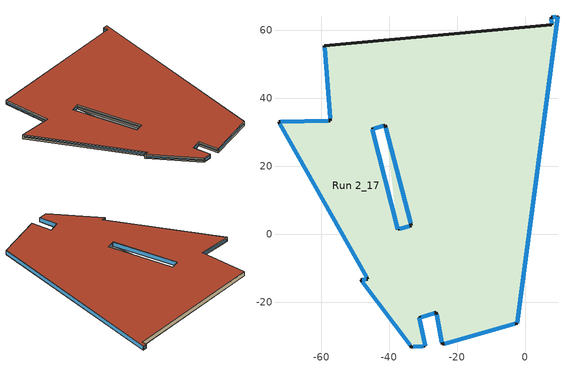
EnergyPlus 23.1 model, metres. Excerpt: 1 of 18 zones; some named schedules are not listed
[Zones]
Run 2_17
 floor outside (90.1-2019 Nonresidential CZ 0 Exterior Floor (Mass)): 9.52,62.65 7.78,62.5 7.67,63.82 9.7,64 z39; -1.93,-22.67 -1.93,-22.88 -2.36,-26.14 -24.33,-32.41 -26.12,-23.04 -31.11,-24.56 -29.41,-32.88 -33.46,-33.26 -48.36,-13.43 -47.15,-13.32 -47.15,-13.54 -32.46,-32.34 -32.46,-29.34 -45.16,-13.09 -45.16,-10.36 -69.31,30.59 -56.03,30.86 -56.03,30.96 -45.06,30.96 -41.13,32.06 -37.49,1.39 -45.06,30.96 -56.03,30.96 -56.03,33.86 -57.84,54.78 -57.84,51.78 -56.29,33.86 -57.33,33.84 -59.1,55.53 7.73,61.74 7.73,59.49 7.91,57.5 7.91,59.51 9.11,59.61 -0.47,-11.97 z39; -46.84,-10.51 -47.15,-10.54 -47.15,-11.81 -72.59,33.08 -71.06,33.12 -71.06,30.56 z39
 floor to Run 2_11 (Interior Slab (Mass)_FLIPPED): -1.93,-22.67 -0.47,-11.97 -1.93,-22.88 z39
 floor to Run 2_10 (Interior Slab (Mass)_FLIPPED): 7.91,59.51 7.91,60.5 7.8,61.72 7.85,61.71 7.78,62.5 9.52,62.65 9.11,59.61 z39
 floor to Run 2_9 (Interior Slab (Mass)_FLIPPED): 7.73,61.74 7.8,61.72 7.91,60.5 7.91,57.5 7.73,59.49 z39
 floor to Run 2_7 (Interior Slab (Mass)_FLIPPED): -69.31,30.59 -70.8,33.13 -57.29,33.44 -57.33,33.84 -56.29,33.86 -56.03,30.86 z39; -56.03,33.86 -56.03,30.86 -56.29,33.86 z39; -70.8,33.13 -69.31,30.59 -71.06,30.56 -71.06,33.12 z39
 floor to Run 2_13 (Interior Slab (Mass)_FLIPPED): -57.59,51.89 -57.84,51.78 -57.84,54.78 z39
 floor to Run 2_6 (Interior Slab (Mass)_FLIPPED): -57.59,51.89 -56.03,33.86 -56.29,33.86 -57.84,51.78 z39
 floor to Run 2_5 (Interior Slab (Mass)_FLIPPED): -45.16,-13.36 -45.16,-13.09 -32.46,-29.34 -32.46,-32.34 -47.15,-13.54 z39
 floor to Run 2_8 (Interior Slab (Mass)_FLIPPED): -46.84,-10.51 -45.82,-12.24 -47.15,-10.54 z39; -47.15,-10.54 -45.82,-12.24 -45.16,-13.36 -47.15,-13.54 -47.15,-13.32 -46.34,-13.25 -47.15,-11.81 z39; -45.82,-12.24 -46.84,-10.51 -45.16,-10.36 -45.16,-13.09 z39
 floor to Run 2_0 (Interior Slab (Mass)_FLIPPED): -71.06,30.56 -69.31,30.59 -45.16,-10.36 -46.84,-10.51 z39
 wall outside (90.1-2019 Nonresidential CZ 0 Exterior Wall (Mass)): -2.36,-26.14 9.7,64 7.67,63.82 7.85,61.71 -59.1,55.53 -57.29,33.44 -72.59,33.08 -46.34,-13.25 -48.36,-13.43 -33.46,-33.26 -29.41,-32.88 -31.11,-24.56 -26.12,-23.04 -24.33,-32.41 -2.36,-26.14 / -33.56,2.49 -37.49,1.39 -45.06,30.96 -41.13,32.06 -33.56,2.49 z39:41
 window (90.1-2019 Nonresidential CZ 0 Glazing (Operable)): -2.36,-26.14 9.7,63.99 / -29.41,-32.87 -31.11,-24.57 / -37.49,1.4 -45.06,30.95 z39.01:40.99; 9.25,63.96 8.13,63.86 / 7.71,63.35 7.81,62.18 / -46.79,-13.29 -47.91,-13.39 z39.46:40.54; -59.04,54.85 -57.35,34.12 / -47.95,-13.98 -33.87,-32.71 / -23.68,-32.23 -3.02,-26.33 z39.68:40.32; -57.97,33.42 -71.92,33.1 z39.67:40.33; -72.25,32.48 -46.68,-12.64 / -40.96,31.4 -33.73,3.16 z39.69:40.31; -32.89,-33.2 -29.98,-32.94 / -34.12,2.33 -36.93,1.55 / -44.51,31.11 -41.69,31.9 z39.58:40.42; -30.52,-24.38 -26.7,-23.22 z39.61:40.39; -26,-23.68 -24.46,-31.77 z39.65:40.35
 roof outside (90.1-2019 Nonresidential CZ 0 Exterior Roof (Mass)): -2.36,-26.14 9.7,64 7.67,63.82 7.85,61.71 -59.1,55.53 -57.29,33.44 -45.06,30.96 -37.49,1.39 -33.56,2.49 -41.13,32.06 -45.06,30.96 -57.29,33.44 -72.59,33.08 -46.34,-13.25 -48.36,-13.43 -33.46,-33.26 -29.41,-32.88 -31.11,-24.56 -26.12,-23.04 -24.33,-32.41 z41
[Site:GroundTemperature:BuildingSurface]
18, 18, 18, 18, 18, 18, 18, 18, 18, 18, 18, 18
[Site:GroundReflectance]
0.2, 0.2, 0.2, 0.2, 0.2, 0.2, 0.2, 0.2, 0.2, 0.2, 0.2, 0.2
[Site:GroundReflectance:SnowModifier]
1, 1
[Site:WeatherStation]
Wind Sensor Height Above Ground {m}=10; Wind Speed Profile Exponent=0.22; Wind Speed Profile Boundary Layer Thickness {m}=370; Air Temperature Sensor Height Above Ground {m}=1.5
[SizingPeriod:WeatherFileConditionType] Use Weather File Daylight Saving Period=No; Use Weather File Rain and Snow Indicators=No
Name | Period Selection | Day Type
Extreme Summer Weather Period for Design | SummerExtreme | SummerDesignDay
Extreme Winter Weather Period for Design | WinterExtreme | WinterDesignDay
[Building]
Building: North Axis {deg}=0; Terrain=Suburbs; Loads Convergence Tolerance Value=0.04; Temperature Convergence Tolerance Value {deltaC}=0.25; Solar Distribution=FullExterior; Maximum Number of Warmup Days=30; Minimum Number of Warmup Days=7
[Construction]
90.1-2019 Nonresidential CZ 0 Exterior Wall (Mass): Stucco_0.025_90.1-2019 Nonresidential CZ 0 Exterior Wall (Mass), Concrete_0.203_90.1-2019 Nonresidential CZ 0 Exterior Wall (Mass), Mineral Wool_0.006340168156952033_90.1-2019 Nonresidential CZ 0 Exterior Wall (Mass), Plaster_0.013_90.1-2019 Nonresidential CZ 0 Exterior Wall (Mass)
90.1-2019 Nonresidential CZ 0 Exterior Floor (Mass): Stucco_0.025_90.1-2019 Nonresidential CZ 0 Exterior Floor (Mass), Mineral Wool_0.005244967487677573_90.1-2019 Nonresidential CZ 0 Exterior Floor (Mass), Concrete_0.102_90.1-2019 Nonresidential CZ 0 Exterior Floor (Mass), Carpet_0.02_90.1-2019 Nonresidential CZ 0 Exterior Floor (Mass)
Interior Slab (Mass)_FLIPPED: Carpet_0.02_Interior Slab (Mass), Concrete_0.102_Interior Slab (Mass), Acoustic Tile_0.005_Interior Slab (Mass)
90.1-2019 Nonresidential CZ 0 Exterior Roof (Mass): Vaporpermeable Felt_0.003_90.1-2019 Nonresidential CZ 0 Exterior Roof (Mass), XPS Board_0.14713995500631277_90.1-2019 Nonresidential CZ 0 Exterior Roof (Mass), Concrete_0.203_90.1-2019 Nonresidential CZ 0 Exterior Roof (Mass), Acoustic Tile_0.005_90.1-2019 Nonresidential CZ 0 Exterior Roof (Mass)
90.1-2019 Nonresidential CZ 0 Glazing (Operable): 90.1-2019 Nonresidential CZ 0 Glazing (Operable)Window
[Material]
Stucco_0.025_90.1-2019 Nonresidential CZ 0 Exterior Wall (Mass): Roughness=Smooth; @90.1-2019 Nonresidential CZ 0 Exterior Wall (Mass):Stucco-Thickness@ [m]=0.025; @90.1-2019 Nonresidential CZ 0 Exterior Wall (Mass):Stucco-Conductivity@ [W/m-K]=0.72; @90.1-2019 Nonresidential CZ 0 Exterior Wall (Mass):Stucco-Density@ [kg/m3]=1856; @90.1-2019 Nonresidential CZ 0 Exterior Wall (Mass):Stucco-SpecificHeat@ [J/kg-K]=840; @90.1-2019 Nonresidential CZ 0 Exterior Wall (Mass):Stucco-ThermalEmittance@=0.9; @90.1-2019 Nonresidential CZ 0 Exterior Wall (Mass):Stucco-SolarAbsorptance@=0.7; @90.1-2019 Nonresidential CZ 0 Exterior Wall (Mass):Stucco-VisibleAbsorptance@=0.7
Concrete_0.203_90.1-2019 Nonresidential CZ 0 Exterior Wall (Mass): Roughness=Rough; @90.1-2019 Nonresidential CZ 0 Exterior Wall (Mass):Concrete-Thickness@ [m]=0.203; @90.1-2019 Nonresidential CZ 0 Exterior Wall (Mass):Concrete-Conductivity@ [W/m-K]=2; @90.1-2019 Nonresidential CZ 0 Exterior Wall (Mass):Concrete-Density@ [kg/m3]=2400; @90.1-2019 Nonresidential CZ 0 Exterior Wall (Mass):Concrete-SpecificHeat@ [J/kg-K]=950; @90.1-2019 Nonresidential CZ 0 Exterior Wall (Mass):Concrete-ThermalEmittance@=0.9; @90.1-2019 Nonresidential CZ 0 Exterior Wall (Mass):Concrete-SolarAbsorptance@=0.7; @90.1-2019 Nonresidential CZ 0 Exterior Wall (Mass):Concrete-VisibleAbsorptance@=0.7
Mineral Wool_0.006340168156952033_90.1-2019 Nonresidential CZ 0 Exterior Wall (Mass): Roughness=Rough; @90.1-2019 Nonresidential CZ 0 Exterior Wall (Mass):Mineral Wool-Thickness@ [m]=0.00634017; @90.1-2019 Nonresidential CZ 0 Exterior Wall (Mass):Mineral Wool-Conductivity@ [W/m-K]=0.041; @90.1-2019 Nonresidential CZ 0 Exterior Wall (Mass):Mineral Wool-Density@ [kg/m3]=155; @90.1-2019 Nonresidential CZ 0 Exterior Wall (Mass):Mineral Wool-SpecificHeat@ [J/kg-K]=1130; @90.1-2019 Nonresidential CZ 0 Exterior Wall (Mass):Mineral Wool-ThermalEmittance@=0.9; @90.1-2019 Nonresidential CZ 0 Exterior Wall (Mass):Mineral Wool-SolarAbsorptance@=0.7; @90.1-2019 Nonresidential CZ 0 Exterior Wall (Mass):Mineral Wool-VisibleAbsorptance@=0.7
Plaster_0.013_90.1-2019 Nonresidential CZ 0 Exterior Wall (Mass): Roughness=Rough; @90.1-2019 Nonresidential CZ 0 Exterior Wall (Mass):Plaster-Thickness@ [m]=0.013; @90.1-2019 Nonresidential CZ 0 Exterior Wall (Mass):Plaster-Conductivity@ [W/m-K]=1; @90.1-2019 Nonresidential CZ 0 Exterior Wall (Mass):Plaster-Density@ [kg/m3]=2000; @90.1-2019 Nonresidential CZ 0 Exterior Wall (Mass):Plaster-SpecificHeat@ [J/kg-K]=1130; @90.1-2019 Nonresidential CZ 0 Exterior Wall (Mass):Plaster-ThermalEmittance@=0.9; @90.1-2019 Nonresidential CZ 0 Exterior Wall (Mass):Plaster-SolarAbsorptance@=0.7; @90.1-2019 Nonresidential CZ 0 Exterior Wall (Mass):Plaster-VisibleAbsorptance@=0.7
Stucco_0.025_90.1-2019 Nonresidential CZ 0 Exterior Floor (Mass): Roughness=Smooth; @90.1-2019 Nonresidential CZ 0 Exterior Floor (Mass):Stucco-Thickness@ [m]=0.025; @90.1-2019 Nonresidential CZ 0 Exterior Floor (Mass):Stucco-Conductivity@ [W/m-K]=0.72; @90.1-2019 Nonresidential CZ 0 Exterior Floor (Mass):Stucco-Density@ [kg/m3]=1856; @90.1-2019 Nonresidential CZ 0 Exterior Floor (Mass):Stucco-SpecificHeat@ [J/kg-K]=840; @90.1-2019 Nonresidential CZ 0 Exterior Floor (Mass):Stucco-ThermalEmittance@=0.9; @90.1-2019 Nonresidential CZ 0 Exterior Floor (Mass):Stucco-SolarAbsorptance@=0.7; @90.1-2019 Nonresidential CZ 0 Exterior Floor (Mass):Stucco-VisibleAbsorptance@=0.7
Mineral Wool_0.005244967487677573_90.1-2019 Nonresidential CZ 0 Exterior Floor (Mass): Roughness=Rough; @90.1-2019 Nonresidential CZ 0 Exterior Floor (Mass):Mineral Wool-Thickness@ [m]=0.00524497; @90.1-2019 Nonresidential CZ 0 Exterior Floor (Mass):Mineral Wool-Conductivity@ [W/m-K]=0.041; @90.1-2019 Nonresidential CZ 0 Exterior Floor (Mass):Mineral Wool-Density@ [kg/m3]=155; @90.1-2019 Nonresidential CZ 0 Exterior Floor (Mass):Mineral Wool-SpecificHeat@ [J/kg-K]=1130; @90.1-2019 Nonresidential CZ 0 Exterior Floor (Mass):Mineral Wool-ThermalEmittance@=0.9; @90.1-2019 Nonresidential CZ 0 Exterior Floor (Mass):Mineral Wool-SolarAbsorptance@=0.7; @90.1-2019 Nonresidential CZ 0 Exterior Floor (Mass):Mineral Wool-VisibleAbsorptance@=0.7
Concrete_0.102_90.1-2019 Nonresidential CZ 0 Exterior Floor (Mass): Roughness=Rough; @90.1-2019 Nonresidential CZ 0 Exterior Floor (Mass):Concrete-Thickness@ [m]=0.102; @90.1-2019 Nonresidential CZ 0 Exterior Floor (Mass):Concrete-Conductivity@ [W/m-K]=2; @90.1-2019 Nonresidential CZ 0 Exterior Floor (Mass):Concrete-Density@ [kg/m3]=2400; @90.1-2019 Nonresidential CZ 0 Exterior Floor (Mass):Concrete-SpecificHeat@ [J/kg-K]=950; @90.1-2019 Nonresidential CZ 0 Exterior Floor (Mass):Concrete-ThermalEmittance@=0.9; @90.1-2019 Nonresidential CZ 0 Exterior Floor (Mass):Concrete-SolarAbsorptance@=0.7; @90.1-2019 Nonresidential CZ 0 Exterior Floor (Mass):Concrete-VisibleAbsorptance@=0.7
Carpet_0.02_90.1-2019 Nonresidential CZ 0 Exterior Floor (Mass): Roughness=MediumRough; @90.1-2019 Nonresidential CZ 0 Exterior Floor (Mass):Carpet-Thickness@ [m]=0.02; @90.1-2019 Nonresidential CZ 0 Exterior Floor (Mass):Carpet-Conductivity@ [W/m-K]=0.06; @90.1-2019 Nonresidential CZ 0 Exterior Floor (Mass):Carpet-Density@ [kg/m3]=288; @90.1-2019 Nonresidential CZ 0 Exterior Floor (Mass):Carpet-SpecificHeat@ [J/kg-K]=1380; @90.1-2019 Nonresidential CZ 0 Exterior Floor (Mass):Carpet-ThermalEmittance@=0.9; @90.1-2019 Nonresidential CZ 0 Exterior Floor (Mass):Carpet-SolarAbsorptance@=0.7; @90.1-2019 Nonresidential CZ 0 Exterior Floor (Mass):Carpet-VisibleAbsorptance@=0.7
Acoustic Tile_0.005_Interior Slab (Mass): Roughness=MediumSmooth; @Interior Slab (Mass):Acoustic Tile-Thickness@ [m]=0.005; @Interior Slab (Mass):Acoustic Tile-Conductivity@ [W/m-K]=0.06; @Interior Slab (Mass):Acoustic Tile-Density@ [kg/m3]=368; @Interior Slab (Mass):Acoustic Tile-SpecificHeat@ [J/kg-K]=590; @Interior Slab (Mass):Acoustic Tile-ThermalEmittance@=0.9; @Interior Slab (Mass):Acoustic Tile-SolarAbsorptance@=0.7; @Interior Slab (Mass):Acoustic Tile-VisibleAbsorptance@=0.7
Concrete_0.102_Interior Slab (Mass): Roughness=Rough; @Interior Slab (Mass):Concrete-Thickness@ [m]=0.102; @Interior Slab (Mass):Concrete-Conductivity@ [W/m-K]=2; @Interior Slab (Mass):Concrete-Density@ [kg/m3]=2400; @Interior Slab (Mass):Concrete-SpecificHeat@ [J/kg-K]=950; @Interior Slab (Mass):Concrete-ThermalEmittance@=0.9; @Interior Slab (Mass):Concrete-SolarAbsorptance@=0.7; @Interior Slab (Mass):Concrete-VisibleAbsorptance@=0.7
Carpet_0.02_Interior Slab (Mass): Roughness=MediumRough; @Interior Slab (Mass):Carpet-Thickness@ [m]=0.02; @Interior Slab (Mass):Carpet-Conductivity@ [W/m-K]=0.06; @Interior Slab (Mass):Carpet-Density@ [kg/m3]=288; @Interior Slab (Mass):Carpet-SpecificHeat@ [J/kg-K]=1380; @Interior Slab (Mass):Carpet-ThermalEmittance@=0.9; @Interior Slab (Mass):Carpet-SolarAbsorptance@=0.7; @Interior Slab (Mass):Carpet-VisibleAbsorptance@=0.7
Vaporpermeable Felt_0.003_90.1-2019 Nonresidential CZ 0 Exterior Roof (Mass): Roughness=Rough; @90.1-2019 Nonresidential CZ 0 Exterior Roof (Mass):Vaporpermeable Felt-Thickness@ [m]=0.003; @90.1-2019 Nonresidential CZ 0 Exterior Roof (Mass):Vaporpermeable Felt-Conductivity@ [W/m-K]=0.909091; @90.1-2019 Nonresidential CZ 0 Exterior Roof (Mass):Vaporpermeable Felt-Density@ [kg/m3]=0.5; @90.1-2019 Nonresidential CZ 0 Exterior Roof (Mass):Vaporpermeable Felt-SpecificHeat@ [J/kg-K]=1800; @90.1-2019 Nonresidential CZ 0 Exterior Roof (Mass):Vaporpermeable Felt-ThermalEmittance@=0.9; @90.1-2019 Nonresidential CZ 0 Exterior Roof (Mass):Vaporpermeable Felt-SolarAbsorptance@=0.7; @90.1-2019 Nonresidential CZ 0 Exterior Roof (Mass):Vaporpermeable Felt-VisibleAbsorptance@=0.7
XPS Board_0.14713995500631277_90.1-2019 Nonresidential CZ 0 Exterior Roof (Mass): Roughness=Rough; @90.1-2019 Nonresidential CZ 0 Exterior Roof (Mass):XPS Board-Thickness@ [m]=0.14714; @90.1-2019 Nonresidential CZ 0 Exterior Roof (Mass):XPS Board-Conductivity@ [W/m-K]=0.034; @90.1-2019 Nonresidential CZ 0 Exterior Roof (Mass):XPS Board-Density@ [kg/m3]=35; @90.1-2019 Nonresidential CZ 0 Exterior Roof (Mass):XPS Board-SpecificHeat@ [J/kg-K]=1400; @90.1-2019 Nonresidential CZ 0 Exterior Roof (Mass):XPS Board-ThermalEmittance@=0.9; @90.1-2019 Nonresidential CZ 0 Exterior Roof (Mass):XPS Board-SolarAbsorptance@=0.7; @90.1-2019 Nonresidential CZ 0 Exterior Roof (Mass):XPS Board-VisibleAbsorptance@=0.7
Concrete_0.203_90.1-2019 Nonresidential CZ 0 Exterior Roof (Mass): Roughness=Rough; @90.1-2019 Nonresidential CZ 0 Exterior Roof (Mass):Concrete-Thickness@ [m]=0.203; @90.1-2019 Nonresidential CZ 0 Exterior Roof (Mass):Concrete-Conductivity@ [W/m-K]=2; @90.1-2019 Nonresidential CZ 0 Exterior Roof (Mass):Concrete-Density@ [kg/m3]=2400; @90.1-2019 Nonresidential CZ 0 Exterior Roof (Mass):Concrete-SpecificHeat@ [J/kg-K]=950; @90.1-2019 Nonresidential CZ 0 Exterior Roof (Mass):Concrete-ThermalEmittance@=0.9; @90.1-2019 Nonresidential CZ 0 Exterior Roof (Mass):Concrete-SolarAbsorptance@=0.7; @90.1-2019 Nonresidential CZ 0 Exterior Roof (Mass):Concrete-VisibleAbsorptance@=0.7
Acoustic Tile_0.005_90.1-2019 Nonresidential CZ 0 Exterior Roof (Mass): Roughness=MediumSmooth; @90.1-2019 Nonresidential CZ 0 Exterior Roof (Mass):Acoustic Tile-Thickness@ [m]=0.005; @90.1-2019 Nonresidential CZ 0 Exterior Roof (Mass):Acoustic Tile-Conductivity@ [W/m-K]=0.06; @90.1-2019 Nonresidential CZ 0 Exterior Roof (Mass):Acoustic Tile-Density@ [kg/m3]=368; @90.1-2019 Nonresidential CZ 0 Exterior Roof (Mass):Acoustic Tile-SpecificHeat@ [J/kg-K]=590; @90.1-2019 Nonresidential CZ 0 Exterior Roof (Mass):Acoustic Tile-ThermalEmittance@=0.9; @90.1-2019 Nonresidential CZ 0 Exterior Roof (Mass):Acoustic Tile-SolarAbsorptance@=0.7; @90.1-2019 Nonresidential CZ 0 Exterior Roof (Mass):Acoustic Tile-VisibleAbsorptance@=0.7
[WindowMaterial:SimpleGlazingSystem]
90.1-2019 Nonresidential CZ 0 Glazing (Operable)Window: @90.1-2019 Nonresidential CZ 0 Glazing (Operable)-UValue@=3.52052; @90.1-2019 Nonresidential CZ 0 Glazing (Operable)-SolarHeatGainCoefficient@=0.2; @90.1-2019 Nonresidential CZ 0 Glazing (Operable)-VisibleTransmittance@=0.22
[Zone]
Run 2_17: Rotation [deg]=0; Type=1; Multiplier=1; Volume [m3]=10668.5; Area [m2]=5334.17; Zone Inside Convection Algorithm=TARP; Zone Outside Convection Algorithm=DOE-2
[People]
People Run 2_17: Zone or ZoneList=Run 2_17; OccupancySchedule=College BLDG_OCC_SCH_Lecture Theater; Number of People Calculation Method=People/Area; PeopleDensity [person/m2]=0.4; Fraction Radiant=0.3; Sensible Heat Fraction=AUTOCALCULATE; Activity Level Schedule=Run 2_17PeopleActivity; Carbon Dioxide Generation Rate [m3/s-W]=3.82E-08; Enable ASHRAE 55 Comfort Warnings=No; Mean Radiant Temperature Calculation Type=ZoneAveraged; Work Efficiency Schedule=Run 2_17WorkEfficiency; Clothing Insulation Calculation Method=DynamicClothingModelASHRAE55; Air Velocity Schedule=AirSpeed 0; Thermal Comfort Model 1 Type=AdaptiveASH55; Thermal Comfort Model 2 Type=Pierce; Thermal Comfort Model 3 Type=Fanger
[ElectricEquipment]
Run 2_17 Equipment: Zone or ZoneList=Run 2_17; EquipmentAvailibilitySchedule=College BLDG_EQUIP_SCH_Base; Design Level Calculation Method=Watts/Area; EquipmentPowerDensity [W/m2]=12; Fraction Latent=0; Fraction Radiant=.2; Fraction Lost=0
[Lights]
Run 2_17 General lighting: Zone or ZoneList=Run 2_17; LightsAvailibilitySchedule=College BLDG_LIGHT_SCH; Design Level Calculation Method=Watts/Area; LightingPowerDensity [W/m2]=18; Return Air Fraction=0; Fraction Radiant=.42; Fraction Visible=.18; Fraction Replaceable=1
[ZoneInfiltration:DesignFlowRate]
Run 2_17Infiltration: Zone or ZoneList=Run 2_17; Schedule=On; Design Flow Rate Calculation Method=Flow/ExteriorArea; Flow per Exterior Surface Area [m3/s-m2]=0.00102413; @Run 2_17-InfiltrationConstantCoefficient@=1; @Run 2_17-InfiltrationTemperatureCoefficient@=0; @Run 2_17-InfiltrationWindVelocityCoefficient@=0; @Run 2_17-InfiltrationWindVelocitySquaredCoefficient@=0
[Zone equipment]
Run 2_17: Run 2_17 Ideal Loads Air
[Sizing:Zone]
Run 2_17: Zone Cooling Design Supply Air Temperature Input Method=SupplyAirTemperature; Zone Cooling Design Supply Air Temperature {C}=12; Zone Heating Design Supply Air Temperature Input Method=SupplyAirTemperature; Zone Heating Design Supply Air Temperature {C}=35; Zone Cooling Design Supply Air Humidity Ratio {kgWater/kgDryAir}=0.009; Zone Heating Design Supply Air Humidity Ratio {kgWater/kgDryAir}=0.004; Design Specification Outdoor Air Object=Run 2_17MinFreshAir; Zone Heating Sizing Factor=1.15; Zone Cooling Sizing Factor=1.15; Cooling Design Air Flow Method=DesignDay; Heating Design Air Flow Method=DesignDay
[ZoneControl:Thermostat]
Run 2_17 Thermostat: Zone or ZoneList=Run 2_17; Control Type Schedule=Run 2_17_ZoneControlTypeSched; Control 1=Dual Setpoint - Zone Run 2_17
[ThermostatSetpoint:DualSetpoint]
Dual Setpoint - Zone Run 2_17: Heating Setpoint Temperature Schedule=Run 2_17Heating_SP_Sch; Cooling Setpoint Temperature Schedule=OutPatientHealthCare HTGSETP_SCH_YES_OPTIMUM
[DesignSpecification:OutdoorAir]
Run 2_17MinFreshAir: Outdoor Air Method=Sum; @Run 2_17-MinFreshAirPerson@ [m3/s-person]=0; @Run 2_17-MinFreshAirArea@ [m3/s-m2]=0; MechVentSchedule=AllOn
[Schedule:Constant]
AllOn: 1
Run 2_17PeopleActivity: Any Number, 125.28
Run 2_17WorkEfficiency: Any Number, 0
Run 2_17Heating_SP_Sch: 0
Run 2_17_ZoneControlTypeSched: 4
[Schedule:Day:Hourly]
d71a6c31-8f6b-449b-bd09-24edf58094ba: Fraction, 0, 0, 0, 0, 0, 0, 0, 0, 0.19, 0.19, 0.19, 0.19, 0.19, 0.19, 0.19, 0.71, 0.71, 0.71, 0.71, 0.71, 0, 0, 0, 0
d38cd50b-3fe6-45fc-bc6b-6bac02fbb9af: Fraction, 0, 0, 0, 0, 0, 0, 0, 0, 0, 0, 0, 0, 0, 0, 0, 0, 0, 0, 0, 0, 0, 0, 0, 0
52532a4e-ecb1-4cc1-a716-c2dd89ebd3b9: Fraction, 0, 0, 0, 0, 0, 0, 0, 0, 0.11, 0.11, 0.11, 0.11, 0.11, 0.11, 0.11, 0.11, 0.11, 0.26, 0.26, 0, 0, 0, 0, 0
11972c52-61c8-4f57-88bb-7496af982186: Fraction, 0.1773, 0.1773, 0.1773, 0.1773, 0.1773, 0.1773, 0.1773, 0.9, 0.9, 0.9, 0.9, 0.9, 0.9, 0.9, 0.9, 0.9, 0.9, 0.9, 0.9, 0.9, 0.9, 0.1773, 0.1773, 0.1773
d54c6378-4a6c-45db-9de4-900cf3df8b70: Fraction, 0.1773, 0.1773, 0.1773, 0.1773, 0.1773, 0.1773, 0.1773, 0.1773, 0.1773, 0.1773, 0.1773, 0.1773, 0.1773, 0.1773, 0.1773, 0.1773, 0.1773, 0.1773, 0.1773, 0.1773, 0.1773, 0.1773, 0.1773, 0.1773
852b5676-d480-4d98-a6f2-b27ff55470ac: Fraction, 0.1773, 0.1773, 0.1773, 0.1773, 0.1773, 0.1773, 0.1773, 0.1773, 0.5, 0.5, 0.5, 0.5, 0.5, 0.5, 0.5, 0.5, 0.5, 0.5, 0.5, 0.5, 0.1773, 0.1773, 0.1773, 0.1773
28ff5dd8-2adb-4925-b8d8-fbb9354c33e4: Fraction, 0.4, 0.4, 0.4, 0.4, 0.4, 0.4, 0.4, 0.4, 1, 1, 1, 1, 1, 1, 1, 1, 1, 0.4, 0.4, 0.4, 0.4, 0.4, 0.4, 0.4
d93732f1-78b8-4d49-a862-33fb61c03296: Fraction, 0.4, 0.4, 0.4, 0.4, 0.4, 0.4, 0.4, 0.4, 0.4, 0.4, 0.4, 0.4, 0.4, 0.4, 0.4, 0.4, 0.4, 0.4, 0.4, 0.4, 0.4, 0.4, 0.4, 0.4
d121ed73-165e-4655-82d5-77e987343f9d: Fraction, 0.3, 0.3, 0.3, 0.3, 0.3, 0.3, 0.3, 0.3, 0.3, 0.3, 0.3, 0.3, 0.3, 0.3, 0.3, 0.3, 0.3, 0.3, 0.3, 0.3, 0.3, 0.3, 0.3, 0.3
e1321285-c9d6-467d-9a4d-bb59ab9c38de: Fraction, 0.3, 0.3, 0.3, 0.3, 0.3, 0.3, 0.3, 0.3, 0.5, 0.5, 0.5, 0.5, 0.5, 0.5, 0.5, 0.5, 0.5, 0.3, 0.3, 0.3, 0.3, 0.3, 0.3, 0.3
[Schedule:Year]
College BLDG_OCC_SCH_Lecture Theater: Fraction, College BLDG_OCC_SCH_Lecture Theater_0, 1, 1, 1, 7, College BLDG_OCC_SCH_Lecture Theater_1, 1, 8, 1, 14, College BLDG_OCC_SCH_Lecture Theater_2, 1, 15, 1, 21, College BLDG_OCC_SCH_Lecture Theater_3, 1, 22, 1, 28, College BLDG_OCC_SCH_Lecture Theater_4, 1, 29, 2, 4, College BLDG_OCC_SCH_Lecture Theater_5, 2, 5, 2, 11, College BLDG_OCC_SCH_Lecture Theater_6, 2, 12, 2, 18, College BLDG_OCC_SCH_Lecture Theater_7, 2, 19, 2, 25, College BLDG_OCC_SCH_Lecture Theater_8, 2, 26, 3, 4, College BLDG_OCC_SCH_Lecture Theater_9, 3, 5, 3, 11, College BLDG_OCC_SCH_Lecture Theater_10, 3, 12, 3, 18, College BLDG_OCC_SCH_Lecture Theater_11, 3, 19, 3, 25, College BLDG_OCC_SCH_Lecture Theater_12, 3, 26, 4, 1, College BLDG_OCC_SCH_Lecture Theater_13, 4, 2, 4, 8, College BLDG_OCC_SCH_Lecture Theater_14, 4, 9, 4, 15, College BLDG_OCC_SCH_Lecture Theater_15, 4, 16, 4, 22, College BLDG_OCC_SCH_Lecture Theater_16, 4, 23, 4, 29, College BLDG_OCC_SCH_Lecture Theater_17, 4, 30, 5, 6, College BLDG_OCC_SCH_Lecture Theater_18, 5, 7, 5, 13, College BLDG_OCC_SCH_Lecture Theater_19, 5, 14, 5, 20, College BLDG_OCC_SCH_Lecture Theater_20, 5, 21, 5, 27, College BLDG_OCC_SCH_Lecture Theater_21, 5, 28, 6, 3, College BLDG_OCC_SCH_Lecture Theater_22, 6, 4, 6, 10, College BLDG_OCC_SCH_Lecture Theater_23, 6, 11, 6, 17, College BLDG_OCC_SCH_Lecture Theater_24, 6, 18, 6, 24, College BLDG_OCC_SCH_Lecture Theater_25, 6, 25, 7, 1, College BLDG_OCC_SCH_Lecture Theater_26, 7, 2, 7, 8, College BLDG_OCC_SCH_Lecture Theater_27, 7, 9, 7, 15, College BLDG_OCC_SCH_Lecture Theater_28, 7, 16, 7, 22, College BLDG_OCC_SCH_Lecture Theater_29, 7, 23, 7, 29, College BLDG_OCC_SCH_Lecture Theater_30, 7, 30, 8, 5, College BLDG_OCC_SCH_Lecture Theater_31, 8, 6, 8, 12, College BLDG_OCC_SCH_Lecture Theater_32, 8, 13, 8, 19, College BLDG_OCC_SCH_Lecture Theater_33, 8, 20, 8, 26, College BLDG_OCC_SCH_Lecture Theater_34, 8, 27, 9, 2, College BLDG_OCC_SCH_Lecture Theater_35, 9, 3, 9, 9, College BLDG_OCC_SCH_Lecture Theater_36, 9, 10, 9, 16, College BLDG_OCC_SCH_Lecture Theater_37, 9, 17, 9, 23, College BLDG_OCC_SCH_Lecture Theater_38, 9, 24, 9, 30, College BLDG_OCC_SCH_Lecture Theater_39, 10, 1, 10, 7, College BLDG_OCC_SCH_Lecture Theater_40, 10, 8, 10, 14, College BLDG_OCC_SCH_Lecture Theater_41, 10, 15, 10, 21, College BLDG_OCC_SCH_Lecture Theater_42, 10, 22, 10, 28, College BLDG_OCC_SCH_Lecture Theater_43, 10, 29, 11, 4, College BLDG_OCC_SCH_Lecture Theater_44, 11, 5, 11, 11, College BLDG_OCC_SCH_Lecture Theater_45, 11, 12, 11, 18, College BLDG_OCC_SCH_Lecture Theater_46, 11, 19, 11, 25, College BLDG_OCC_SCH_Lecture Theater_47, 11, 26, 12, 2, College BLDG_OCC_SCH_Lecture Theater_48, 12, 3, 12, 9, College BLDG_OCC_SCH_Lecture Theater_49, 12, 10, 12, 16, College BLDG_OCC_SCH_Lecture Theater_50, 12, 17, 12, 23, College BLDG_OCC_SCH_Lecture Theater_51, 12, 24, 12, 30, College BLDG_OCC_SCH_Lecture Theater_52, 12, 31, 12, 31
College BLDG_LIGHT_SCH: Fraction, College BLDG_LIGHT_SCH_0, 1, 1, 1, 7, College BLDG_LIGHT_SCH_1, 1, 8, 1, 14, College BLDG_LIGHT_SCH_2, 1, 15, 1, 21, College BLDG_LIGHT_SCH_3, 1, 22, 1, 28, College BLDG_LIGHT_SCH_4, 1, 29, 2, 4, College BLDG_LIGHT_SCH_5, 2, 5, 2, 11, College BLDG_LIGHT_SCH_6, 2, 12, 2, 18, College BLDG_LIGHT_SCH_7, 2, 19, 2, 25, College BLDG_LIGHT_SCH_8, 2, 26, 3, 4, College BLDG_LIGHT_SCH_9, 3, 5, 3, 11, College BLDG_LIGHT_SCH_10, 3, 12, 3, 18, College BLDG_LIGHT_SCH_11, 3, 19, 3, 25, College BLDG_LIGHT_SCH_12, 3, 26, 4, 1, College BLDG_LIGHT_SCH_13, 4, 2, 4, 8, College BLDG_LIGHT_SCH_14, 4, 9, 4, 15, College BLDG_LIGHT_SCH_15, 4, 16, 4, 22, College BLDG_LIGHT_SCH_16, 4, 23, 4, 29, College BLDG_LIGHT_SCH_17, 4, 30, 5, 6, College BLDG_LIGHT_SCH_18, 5, 7, 5, 13, College BLDG_LIGHT_SCH_19, 5, 14, 5, 20, College BLDG_LIGHT_SCH_20, 5, 21, 5, 27, College BLDG_LIGHT_SCH_21, 5, 28, 6, 3, College BLDG_LIGHT_SCH_22, 6, 4, 6, 10, College BLDG_LIGHT_SCH_23, 6, 11, 6, 17, College BLDG_LIGHT_SCH_24, 6, 18, 6, 24, College BLDG_LIGHT_SCH_25, 6, 25, 7, 1, College BLDG_LIGHT_SCH_26, 7, 2, 7, 8, College BLDG_LIGHT_SCH_27, 7, 9, 7, 15, College BLDG_LIGHT_SCH_28, 7, 16, 7, 22, College BLDG_LIGHT_SCH_29, 7, 23, 7, 29, College BLDG_LIGHT_SCH_30, 7, 30, 8, 5, College BLDG_LIGHT_SCH_31, 8, 6, 8, 12, College BLDG_LIGHT_SCH_32, 8, 13, 8, 19, College BLDG_LIGHT_SCH_33, 8, 20, 8, 26, College BLDG_LIGHT_SCH_34, 8, 27, 9, 2, College BLDG_LIGHT_SCH_35, 9, 3, 9, 9, College BLDG_LIGHT_SCH_36, 9, 10, 9, 16, College BLDG_LIGHT_SCH_37, 9, 17, 9, 23, College BLDG_LIGHT_SCH_38, 9, 24, 9, 30, College BLDG_LIGHT_SCH_39, 10, 1, 10, 7, College BLDG_LIGHT_SCH_40, 10, 8, 10, 14, College BLDG_LIGHT_SCH_41, 10, 15, 10, 21, College BLDG_LIGHT_SCH_42, 10, 22, 10, 28, College BLDG_LIGHT_SCH_43, 10, 29, 11, 4, College BLDG_LIGHT_SCH_44, 11, 5, 11, 11, College BLDG_LIGHT_SCH_45, 11, 12, 11, 18, College BLDG_LIGHT_SCH_46, 11, 19, 11, 25, College BLDG_LIGHT_SCH_47, 11, 26, 12, 2, College BLDG_LIGHT_SCH_48, 12, 3, 12, 9, College BLDG_LIGHT_SCH_49, 12, 10, 12, 16, College BLDG_LIGHT_SCH_50, 12, 17, 12, 23, College BLDG_LIGHT_SCH_51, 12, 24, 12, 30, College BLDG_LIGHT_SCH_52, 12, 31, 12, 31
College BLDG_EQUIP_SCH_Base: Fraction, College BLDG_EQUIP_SCH_Base_0, 1, 1, 1, 7, College BLDG_EQUIP_SCH_Base_1, 1, 8, 1, 14, College BLDG_EQUIP_SCH_Base_2, 1, 15, 1, 21, College BLDG_EQUIP_SCH_Base_3, 1, 22, 1, 28, College BLDG_EQUIP_SCH_Base_4, 1, 29, 2, 4, College BLDG_EQUIP_SCH_Base_5, 2, 5, 2, 11, College BLDG_EQUIP_SCH_Base_6, 2, 12, 2, 18, College BLDG_EQUIP_SCH_Base_7, 2, 19, 2, 25, College BLDG_EQUIP_SCH_Base_8, 2, 26, 3, 4, College BLDG_EQUIP_SCH_Base_9, 3, 5, 3, 11, College BLDG_EQUIP_SCH_Base_10, 3, 12, 3, 18, College BLDG_EQUIP_SCH_Base_11, 3, 19, 3, 25, College BLDG_EQUIP_SCH_Base_12, 3, 26, 4, 1, College BLDG_EQUIP_SCH_Base_13, 4, 2, 4, 8, College BLDG_EQUIP_SCH_Base_14, 4, 9, 4, 15, College BLDG_EQUIP_SCH_Base_15, 4, 16, 4, 22, College BLDG_EQUIP_SCH_Base_16, 4, 23, 4, 29, College BLDG_EQUIP_SCH_Base_17, 4, 30, 5, 6, College BLDG_EQUIP_SCH_Base_18, 5, 7, 5, 13, College BLDG_EQUIP_SCH_Base_19, 5, 14, 5, 20, College BLDG_EQUIP_SCH_Base_20, 5, 21, 5, 27, College BLDG_EQUIP_SCH_Base_21, 5, 28, 6, 3, College BLDG_EQUIP_SCH_Base_22, 6, 4, 6, 10, College BLDG_EQUIP_SCH_Base_23, 6, 11, 6, 17, College BLDG_EQUIP_SCH_Base_24, 6, 18, 6, 24, College BLDG_EQUIP_SCH_Base_25, 6, 25, 7, 1, College BLDG_EQUIP_SCH_Base_26, 7, 2, 7, 8, College BLDG_EQUIP_SCH_Base_27, 7, 9, 7, 15, College BLDG_EQUIP_SCH_Base_28, 7, 16, 7, 22, College BLDG_EQUIP_SCH_Base_29, 7, 23, 7, 29, College BLDG_EQUIP_SCH_Base_30, 7, 30, 8, 5, College BLDG_EQUIP_SCH_Base_31, 8, 6, 8, 12, College BLDG_EQUIP_SCH_Base_32, 8, 13, 8, 19, College BLDG_EQUIP_SCH_Base_33, 8, 20, 8, 26, College BLDG_EQUIP_SCH_Base_34, 8, 27, 9, 2, College BLDG_EQUIP_SCH_Base_35, 9, 3, 9, 9, College BLDG_EQUIP_SCH_Base_36, 9, 10, 9, 16, College BLDG_EQUIP_SCH_Base_37, 9, 17, 9, 23, College BLDG_EQUIP_SCH_Base_38, 9, 24, 9, 30, College BLDG_EQUIP_SCH_Base_39, 10, 1, 10, 7, College BLDG_EQUIP_SCH_Base_40, 10, 8, 10, 14, College BLDG_EQUIP_SCH_Base_41, 10, 15, 10, 21, College BLDG_EQUIP_SCH_Base_42, 10, 22, 10, 28, College BLDG_EQUIP_SCH_Base_43, 10, 29, 11, 4, College BLDG_EQUIP_SCH_Base_44, 11, 5, 11, 11, College BLDG_EQUIP_SCH_Base_45, 11, 12, 11, 18, College BLDG_EQUIP_SCH_Base_46, 11, 19, 11, 25, College BLDG_EQUIP_SCH_Base_47, 11, 26, 12, 2, College BLDG_EQUIP_SCH_Base_48, 12, 3, 12, 9, College BLDG_EQUIP_SCH_Base_49, 12, 10, 12, 16, College BLDG_EQUIP_SCH_Base_50, 12, 17, 12, 23, College BLDG_EQUIP_SCH_Base_51, 12, 24, 12, 30, College BLDG_EQUIP_SCH_Base_52, 12, 31, 12, 31
OutPatientHealthCare HTGSETP_SCH_YES_OPTIMUM: Temperature, OutPatientHealthCare HTGSETP_SCH_YES_OPTIMUM_0, 1, 1, 1, 7, OutPatientHealthCare HTGSETP_SCH_YES_OPTIMUM_1, 1, 8, 1, 14, OutPatientHealthCare HTGSETP_SCH_YES_OPTIMUM_2, 1, 15, 1, 21, OutPatientHealthCare HTGSETP_SCH_YES_OPTIMUM_3, 1, 22, 1, 28, OutPatientHealthCare HTGSETP_SCH_YES_OPTIMUM_4, 1, 29, 2, 4, OutPatientHealthCare HTGSETP_SCH_YES_OPTIMUM_5, 2, 5, 2, 11, OutPatientHealthCare HTGSETP_SCH_YES_OPTIMUM_6, 2, 12, 2, 18, OutPatientHealthCare HTGSETP_SCH_YES_OPTIMUM_7, 2, 19, 2, 25, OutPatientHealthCare HTGSETP_SCH_YES_OPTIMUM_8, 2, 26, 3, 4, OutPatientHealthCare HTGSETP_SCH_YES_OPTIMUM_9, 3, 5, 3, 11, OutPatientHealthCare HTGSETP_SCH_YES_OPTIMUM_10, 3, 12, 3, 18, OutPatientHealthCare HTGSETP_SCH_YES_OPTIMUM_11, 3, 19, 3, 25, OutPatientHealthCare HTGSETP_SCH_YES_OPTIMUM_12, 3, 26, 4, 1, OutPatientHealthCare HTGSETP_SCH_YES_OPTIMUM_13, 4, 2, 4, 8, OutPatientHealthCare HTGSETP_SCH_YES_OPTIMUM_14, 4, 9, 4, 15, OutPatientHealthCare HTGSETP_SCH_YES_OPTIMUM_15, 4, 16, 4, 22, OutPatientHealthCare HTGSETP_SCH_YES_OPTIMUM_16, 4, 23, 4, 29, OutPatientHealthCare HTGSETP_SCH_YES_OPTIMUM_17, 4, 30, 5, 6, OutPatientHealthCare HTGSETP_SCH_YES_OPTIMUM_18, 5, 7, 5, 13, OutPatientHealthCare HTGSETP_SCH_YES_OPTIMUM_19, 5, 14, 5, 20, OutPatientHealthCare HTGSETP_SCH_YES_OPTIMUM_20, 5, 21, 5, 27, OutPatientHealthCare HTGSETP_SCH_YES_OPTIMUM_21, 5, 28, 6, 3, OutPatientHealthCare HTGSETP_SCH_YES_OPTIMUM_22, 6, 4, 6, 10, OutPatientHealthCare HTGSETP_SCH_YES_OPTIMUM_23, 6, 11, 6, 17, OutPatientHealthCare HTGSETP_SCH_YES_OPTIMUM_24, 6, 18, 6, 24, OutPatientHealthCare HTGSETP_SCH_YES_OPTIMUM_25, 6, 25, 7, 1, OutPatientHealthCare HTGSETP_SCH_YES_OPTIMUM_26, 7, 2, 7, 8, OutPatientHealthCare HTGSETP_SCH_YES_OPTIMUM_27, 7, 9, 7, 15, OutPatientHealthCare HTGSETP_SCH_YES_OPTIMUM_28, 7, 16, 7, 22, OutPatientHealthCare HTGSETP_SCH_YES_OPTIMUM_29, 7, 23, 7, 29, OutPatientHealthCare HTGSETP_SCH_YES_OPTIMUM_30, 7, 30, 8, 5, OutPatientHealthCare HTGSETP_SCH_YES_OPTIMUM_31, 8, 6, 8, 12, OutPatientHealthCare HTGSETP_SCH_YES_OPTIMUM_32, 8, 13, 8, 19, OutPatientHealthCare HTGSETP_SCH_YES_OPTIMUM_33, 8, 20, 8, 26, OutPatientHealthCare HTGSETP_SCH_YES_OPTIMUM_34, 8, 27, 9, 2, OutPatientHealthCare HTGSETP_SCH_YES_OPTIMUM_35, 9, 3, 9, 9, OutPatientHealthCare HTGSETP_SCH_YES_OPTIMUM_36, 9, 10, 9, 16, OutPatientHealthCare HTGSETP_SCH_YES_OPTIMUM_37, 9, 17, 9, 23, OutPatientHealthCare HTGSETP_SCH_YES_OPTIMUM_38, 9, 24, 9, 30, OutPatientHealthCare HTGSETP_SCH_YES_OPTIMUM_39, 10, 1, 10, 7, OutPatientHealthCare HTGSETP_SCH_YES_OPTIMUM_40, 10, 8, 10, 14, OutPatientHealthCare HTGSETP_SCH_YES_OPTIMUM_41, 10, 15, 10, 21, OutPatientHealthCare HTGSETP_SCH_YES_OPTIMUM_42, 10, 22, 10, 28, OutPatientHealthCare HTGSETP_SCH_YES_OPTIMUM_43, 10, 29, 11, 4, OutPatientHealthCare HTGSETP_SCH_YES_OPTIMUM_44, 11, 5, 11, 11, OutPatientHealthCare HTGSETP_SCH_YES_OPTIMUM_45, 11, 12, 11, 18, OutPatientHealthCare HTGSETP_SCH_YES_OPTIMUM_46, 11, 19, 11, 25, OutPatientHealthCare HTGSETP_SCH_YES_OPTIMUM_47, 11, 26, 12, 2, OutPatientHealthCare HTGSETP_SCH_YES_OPTIMUM_48, 12, 3, 12, 9, OutPatientHealthCare HTGSETP_SCH_YES_OPTIMUM_49, 12, 10, 12, 16, OutPatientHealthCare HTGSETP_SCH_YES_OPTIMUM_50, 12, 17, 12, 23, OutPatientHealthCare HTGSETP_SCH_YES_OPTIMUM_51, 12, 24, 12, 30, OutPatientHealthCare HTGSETP_SCH_YES_OPTIMUM_52, 12, 31, 12, 31
[Schedule:Week:Daily]
College BLDG_OCC_SCH_Lecture Theater_11; College BLDG_OCC_SCH_Lecture Theater_12; College BLDG_OCC_SCH_Lecture Theater_13; College BLDG_OCC_SCH_Lecture Theater_14; College BLDG_OCC_SCH_Lecture Theater_15; College BLDG_OCC_SCH_Lecture Theater_16; College BLDG_OCC_SCH_Lecture Theater_17; College BLDG_OCC_SCH_Lecture Theater_18; College BLDG_OCC_SCH_Lecture Theater_19; College BLDG_OCC_SCH_Lecture Theater_20; College BLDG_OCC_SCH_Lecture Theater_21; College BLDG_OCC_SCH_Lecture Theater_22; College BLDG_OCC_SCH_Lecture Theater_23; College BLDG_OCC_SCH_Lecture Theater_24; College BLDG_OCC_SCH_Lecture Theater_25; College BLDG_OCC_SCH_Lecture Theater_35; College BLDG_OCC_SCH_Lecture Theater_36; College BLDG_OCC_SCH_Lecture Theater_37; College BLDG_OCC_SCH_Lecture Theater_38; College BLDG_OCC_SCH_Lecture Theater_39; College BLDG_OCC_SCH_Lecture Theater_40; College BLDG_OCC_SCH_Lecture Theater_41; College BLDG_OCC_SCH_Lecture Theater_42; College BLDG_OCC_SCH_Lecture Theater_43; College BLDG_OCC_SCH_Lecture Theater_44; College BLDG_OCC_SCH_Lecture Theater_45; College BLDG_OCC_SCH_Lecture Theater_46; College BLDG_OCC_SCH_Lecture Theater_47; College BLDG_OCC_SCH_Lecture Theater_48; College BLDG_OCC_SCH_Lecture Theater_49; College BLDG_OCC_SCH_Lecture Theater_50; College BLDG_OCC_SCH_Lecture Theater_51: d71a6c31-8f6b-449b-bd09-24edf58094ba, d71a6c31-8f6b-449b-bd09-24edf58094ba, d71a6c31-8f6b-449b-bd09-24edf58094ba, d71a6c31-8f6b-449b-bd09-24edf58094ba, d71a6c31-8f6b-449b-bd09-24edf58094ba, d71a6c31-8f6b-449b-bd09-24edf58094ba, d38cd50b-3fe6-45fc-bc6b-6bac02fbb9af, d71a6c31-8f6b-449b-bd09-24edf58094ba, d71a6c31-8f6b-449b-bd09-24edf58094ba, d71a6c31-8f6b-449b-bd09-24edf58094ba, d71a6c31-8f6b-449b-bd09-24edf58094ba, d71a6c31-8f6b-449b-bd09-24edf58094ba
College BLDG_OCC_SCH_Lecture Theater_26; College BLDG_OCC_SCH_Lecture Theater_27; College BLDG_OCC_SCH_Lecture Theater_28; College BLDG_OCC_SCH_Lecture Theater_29; College BLDG_OCC_SCH_Lecture Theater_30; College BLDG_OCC_SCH_Lecture Theater_31; College BLDG_OCC_SCH_Lecture Theater_32; College BLDG_OCC_SCH_Lecture Theater_33: 52532a4e-ecb1-4cc1-a716-c2dd89ebd3b9, 52532a4e-ecb1-4cc1-a716-c2dd89ebd3b9, 52532a4e-ecb1-4cc1-a716-c2dd89ebd3b9, 52532a4e-ecb1-4cc1-a716-c2dd89ebd3b9, 52532a4e-ecb1-4cc1-a716-c2dd89ebd3b9, 52532a4e-ecb1-4cc1-a716-c2dd89ebd3b9, d38cd50b-3fe6-45fc-bc6b-6bac02fbb9af, 52532a4e-ecb1-4cc1-a716-c2dd89ebd3b9, 52532a4e-ecb1-4cc1-a716-c2dd89ebd3b9, 52532a4e-ecb1-4cc1-a716-c2dd89ebd3b9, 52532a4e-ecb1-4cc1-a716-c2dd89ebd3b9, 52532a4e-ecb1-4cc1-a716-c2dd89ebd3b9
College BLDG_OCC_SCH_Lecture Theater_34: 52532a4e-ecb1-4cc1-a716-c2dd89ebd3b9, 52532a4e-ecb1-4cc1-a716-c2dd89ebd3b9, 52532a4e-ecb1-4cc1-a716-c2dd89ebd3b9, 52532a4e-ecb1-4cc1-a716-c2dd89ebd3b9, 52532a4e-ecb1-4cc1-a716-c2dd89ebd3b9, d71a6c31-8f6b-449b-bd09-24edf58094ba, d38cd50b-3fe6-45fc-bc6b-6bac02fbb9af, 52532a4e-ecb1-4cc1-a716-c2dd89ebd3b9, 52532a4e-ecb1-4cc1-a716-c2dd89ebd3b9, 52532a4e-ecb1-4cc1-a716-c2dd89ebd3b9, 52532a4e-ecb1-4cc1-a716-c2dd89ebd3b9, 52532a4e-ecb1-4cc1-a716-c2dd89ebd3b9
College BLDG_OCC_SCH_Lecture Theater_52: d71a6c31-8f6b-449b-bd09-24edf58094ba, d71a6c31-8f6b-449b-bd09-24edf58094ba, d71a6c31-8f6b-449b-bd09-24edf58094ba, d71a6c31-8f6b-449b-bd09-24edf58094ba, d71a6c31-8f6b-449b-bd09-24edf58094ba, d71a6c31-8f6b-449b-bd09-24edf58094ba, d71a6c31-8f6b-449b-bd09-24edf58094ba, d71a6c31-8f6b-449b-bd09-24edf58094ba, d71a6c31-8f6b-449b-bd09-24edf58094ba, d71a6c31-8f6b-449b-bd09-24edf58094ba, d71a6c31-8f6b-449b-bd09-24edf58094ba, d71a6c31-8f6b-449b-bd09-24edf58094ba
College BLDG_LIGHT_SCH_0; College BLDG_LIGHT_SCH_1; College BLDG_LIGHT_SCH_2; College BLDG_LIGHT_SCH_3; College BLDG_LIGHT_SCH_4; College BLDG_LIGHT_SCH_5; College BLDG_LIGHT_SCH_6; College BLDG_LIGHT_SCH_7; College BLDG_LIGHT_SCH_8; College BLDG_LIGHT_SCH_9; College BLDG_LIGHT_SCH_10; College BLDG_LIGHT_SCH_11; College BLDG_LIGHT_SCH_12; College BLDG_LIGHT_SCH_13; College BLDG_LIGHT_SCH_14; College BLDG_LIGHT_SCH_15; College BLDG_LIGHT_SCH_16; College BLDG_LIGHT_SCH_17; College BLDG_LIGHT_SCH_18; College BLDG_LIGHT_SCH_19; College BLDG_LIGHT_SCH_20; College BLDG_LIGHT_SCH_21; College BLDG_LIGHT_SCH_22; College BLDG_LIGHT_SCH_23; College BLDG_LIGHT_SCH_24; College BLDG_LIGHT_SCH_25; College BLDG_LIGHT_SCH_35; College BLDG_LIGHT_SCH_36; College BLDG_LIGHT_SCH_37; College BLDG_LIGHT_SCH_38; College BLDG_LIGHT_SCH_39; College BLDG_LIGHT_SCH_40; College BLDG_LIGHT_SCH_41; College BLDG_LIGHT_SCH_42; College BLDG_LIGHT_SCH_43; College BLDG_LIGHT_SCH_44; College BLDG_LIGHT_SCH_45; College BLDG_LIGHT_SCH_46; College BLDG_LIGHT_SCH_47; College BLDG_LIGHT_SCH_48; College BLDG_LIGHT_SCH_49; College BLDG_LIGHT_SCH_50; College BLDG_LIGHT_SCH_51: 11972c52-61c8-4f57-88bb-7496af982186, 11972c52-61c8-4f57-88bb-7496af982186, 11972c52-61c8-4f57-88bb-7496af982186, 11972c52-61c8-4f57-88bb-7496af982186, 11972c52-61c8-4f57-88bb-7496af982186, 11972c52-61c8-4f57-88bb-7496af982186, d54c6378-4a6c-45db-9de4-900cf3df8b70, 11972c52-61c8-4f57-88bb-7496af982186, 11972c52-61c8-4f57-88bb-7496af982186, 11972c52-61c8-4f57-88bb-7496af982186, 11972c52-61c8-4f57-88bb-7496af982186, 11972c52-61c8-4f57-88bb-7496af982186
College BLDG_LIGHT_SCH_26; College BLDG_LIGHT_SCH_27; College BLDG_LIGHT_SCH_28; College BLDG_LIGHT_SCH_29; College BLDG_LIGHT_SCH_30; College BLDG_LIGHT_SCH_31; College BLDG_LIGHT_SCH_32; College BLDG_LIGHT_SCH_33: 852b5676-d480-4d98-a6f2-b27ff55470ac, 852b5676-d480-4d98-a6f2-b27ff55470ac, 852b5676-d480-4d98-a6f2-b27ff55470ac, 852b5676-d480-4d98-a6f2-b27ff55470ac, 852b5676-d480-4d98-a6f2-b27ff55470ac, 852b5676-d480-4d98-a6f2-b27ff55470ac, d54c6378-4a6c-45db-9de4-900cf3df8b70, 852b5676-d480-4d98-a6f2-b27ff55470ac, 852b5676-d480-4d98-a6f2-b27ff55470ac, 852b5676-d480-4d98-a6f2-b27ff55470ac, 852b5676-d480-4d98-a6f2-b27ff55470ac, 852b5676-d480-4d98-a6f2-b27ff55470ac
College BLDG_LIGHT_SCH_34: 852b5676-d480-4d98-a6f2-b27ff55470ac, 852b5676-d480-4d98-a6f2-b27ff55470ac, 852b5676-d480-4d98-a6f2-b27ff55470ac, 852b5676-d480-4d98-a6f2-b27ff55470ac, 852b5676-d480-4d98-a6f2-b27ff55470ac, 11972c52-61c8-4f57-88bb-7496af982186, d54c6378-4a6c-45db-9de4-900cf3df8b70, 852b5676-d480-4d98-a6f2-b27ff55470ac, 852b5676-d480-4d98-a6f2-b27ff55470ac, 852b5676-d480-4d98-a6f2-b27ff55470ac, 852b5676-d480-4d98-a6f2-b27ff55470ac, 852b5676-d480-4d98-a6f2-b27ff55470ac
College BLDG_LIGHT_SCH_52: 11972c52-61c8-4f57-88bb-7496af982186, 11972c52-61c8-4f57-88bb-7496af982186, 11972c52-61c8-4f57-88bb-7496af982186, 11972c52-61c8-4f57-88bb-7496af982186, 11972c52-61c8-4f57-88bb-7496af982186, 11972c52-61c8-4f57-88bb-7496af982186, 11972c52-61c8-4f57-88bb-7496af982186, 11972c52-61c8-4f57-88bb-7496af982186, 11972c52-61c8-4f57-88bb-7496af982186, 11972c52-61c8-4f57-88bb-7496af982186, 11972c52-61c8-4f57-88bb-7496af982186, 11972c52-61c8-4f57-88bb-7496af982186
College BLDG_EQUIP_SCH_Base_0; College BLDG_EQUIP_SCH_Base_1; College BLDG_EQUIP_SCH_Base_2; College BLDG_EQUIP_SCH_Base_3; College BLDG_EQUIP_SCH_Base_4; College BLDG_EQUIP_SCH_Base_5; College BLDG_EQUIP_SCH_Base_6; College BLDG_EQUIP_SCH_Base_7; College BLDG_EQUIP_SCH_Base_8; College BLDG_EQUIP_SCH_Base_9; College BLDG_EQUIP_SCH_Base_10; College BLDG_EQUIP_SCH_Base_11; College BLDG_EQUIP_SCH_Base_12; College BLDG_EQUIP_SCH_Base_13; College BLDG_EQUIP_SCH_Base_14; College BLDG_EQUIP_SCH_Base_15; College BLDG_EQUIP_SCH_Base_16; College BLDG_EQUIP_SCH_Base_17; College BLDG_EQUIP_SCH_Base_18; College BLDG_EQUIP_SCH_Base_19; College BLDG_EQUIP_SCH_Base_20; College BLDG_EQUIP_SCH_Base_21; College BLDG_EQUIP_SCH_Base_22; College BLDG_EQUIP_SCH_Base_23; College BLDG_EQUIP_SCH_Base_24; College BLDG_EQUIP_SCH_Base_35; College BLDG_EQUIP_SCH_Base_36; College BLDG_EQUIP_SCH_Base_37; College BLDG_EQUIP_SCH_Base_38; College BLDG_EQUIP_SCH_Base_39; College BLDG_EQUIP_SCH_Base_40; College BLDG_EQUIP_SCH_Base_41; College BLDG_EQUIP_SCH_Base_42; College BLDG_EQUIP_SCH_Base_43; College BLDG_EQUIP_SCH_Base_44; College BLDG_EQUIP_SCH_Base_45; College BLDG_EQUIP_SCH_Base_46; College BLDG_EQUIP_SCH_Base_47; College BLDG_EQUIP_SCH_Base_48; College BLDG_EQUIP_SCH_Base_49; College BLDG_EQUIP_SCH_Base_50; College BLDG_EQUIP_SCH_Base_51: 28ff5dd8-2adb-4925-b8d8-fbb9354c33e4, 28ff5dd8-2adb-4925-b8d8-fbb9354c33e4, 28ff5dd8-2adb-4925-b8d8-fbb9354c33e4, 28ff5dd8-2adb-4925-b8d8-fbb9354c33e4, 28ff5dd8-2adb-4925-b8d8-fbb9354c33e4, 28ff5dd8-2adb-4925-b8d8-fbb9354c33e4, d93732f1-78b8-4d49-a862-33fb61c03296, 28ff5dd8-2adb-4925-b8d8-fbb9354c33e4, 28ff5dd8-2adb-4925-b8d8-fbb9354c33e4, 28ff5dd8-2adb-4925-b8d8-fbb9354c33e4, 28ff5dd8-2adb-4925-b8d8-fbb9354c33e4, 28ff5dd8-2adb-4925-b8d8-fbb9354c33e4
College BLDG_EQUIP_SCH_Base_25: 28ff5dd8-2adb-4925-b8d8-fbb9354c33e4, 28ff5dd8-2adb-4925-b8d8-fbb9354c33e4, 28ff5dd8-2adb-4925-b8d8-fbb9354c33e4, 28ff5dd8-2adb-4925-b8d8-fbb9354c33e4, 28ff5dd8-2adb-4925-b8d8-fbb9354c33e4, 28ff5dd8-2adb-4925-b8d8-fbb9354c33e4, d121ed73-165e-4655-82d5-77e987343f9d, 28ff5dd8-2adb-4925-b8d8-fbb9354c33e4, 28ff5dd8-2adb-4925-b8d8-fbb9354c33e4, 28ff5dd8-2adb-4925-b8d8-fbb9354c33e4, 28ff5dd8-2adb-4925-b8d8-fbb9354c33e4, 28ff5dd8-2adb-4925-b8d8-fbb9354c33e4
College BLDG_EQUIP_SCH_Base_26; College BLDG_EQUIP_SCH_Base_27; College BLDG_EQUIP_SCH_Base_28; College BLDG_EQUIP_SCH_Base_29; College BLDG_EQUIP_SCH_Base_30; College BLDG_EQUIP_SCH_Base_31; College BLDG_EQUIP_SCH_Base_32; College BLDG_EQUIP_SCH_Base_33: e1321285-c9d6-467d-9a4d-bb59ab9c38de, e1321285-c9d6-467d-9a4d-bb59ab9c38de, e1321285-c9d6-467d-9a4d-bb59ab9c38de, e1321285-c9d6-467d-9a4d-bb59ab9c38de, e1321285-c9d6-467d-9a4d-bb59ab9c38de, e1321285-c9d6-467d-9a4d-bb59ab9c38de, d121ed73-165e-4655-82d5-77e987343f9d, e1321285-c9d6-467d-9a4d-bb59ab9c38de, e1321285-c9d6-467d-9a4d-bb59ab9c38de, e1321285-c9d6-467d-9a4d-bb59ab9c38de, e1321285-c9d6-467d-9a4d-bb59ab9c38de, e1321285-c9d6-467d-9a4d-bb59ab9c38de
College BLDG_EQUIP_SCH_Base_34: e1321285-c9d6-467d-9a4d-bb59ab9c38de, e1321285-c9d6-467d-9a4d-bb59ab9c38de, e1321285-c9d6-467d-9a4d-bb59ab9c38de, e1321285-c9d6-467d-9a4d-bb59ab9c38de, e1321285-c9d6-467d-9a4d-bb59ab9c38de, 28ff5dd8-2adb-4925-b8d8-fbb9354c33e4, d93732f1-78b8-4d49-a862-33fb61c03296, e1321285-c9d6-467d-9a4d-bb59ab9c38de, e1321285-c9d6-467d-9a4d-bb59ab9c38de, e1321285-c9d6-467d-9a4d-bb59ab9c38de, e1321285-c9d6-467d-9a4d-bb59ab9c38de, e1321285-c9d6-467d-9a4d-bb59ab9c38de
College BLDG_EQUIP_SCH_Base_52: 28ff5dd8-2adb-4925-b8d8-fbb9354c33e4, 28ff5dd8-2adb-4925-b8d8-fbb9354c33e4, 28ff5dd8-2adb-4925-b8d8-fbb9354c33e4, 28ff5dd8-2adb-4925-b8d8-fbb9354c33e4, 28ff5dd8-2adb-4925-b8d8-fbb9354c33e4, 28ff5dd8-2adb-4925-b8d8-fbb9354c33e4, 28ff5dd8-2adb-4925-b8d8-fbb9354c33e4, 28ff5dd8-2adb-4925-b8d8-fbb9354c33e4, 28ff5dd8-2adb-4925-b8d8-fbb9354c33e4, 28ff5dd8-2adb-4925-b8d8-fbb9354c33e4, 28ff5dd8-2adb-4925-b8d8-fbb9354c33e4, 28ff5dd8-2adb-4925-b8d8-fbb9354c33e4
OutPatientHealthCare HTGSETP_SCH_YES_OPTIMUM_0; OutPatientHealthCare HTGSETP_SCH_YES_OPTIMUM_1; OutPatientHealthCare HTGSETP_SCH_YES_OPTIMUM_2; OutPatientHealthCare HTGSETP_SCH_YES_OPTIMUM_3; OutPatientHealthCare HTGSETP_SCH_YES_OPTIMUM_4; OutPatientHealthCare HTGSETP_SCH_YES_OPTIMUM_5; OutPatientHealthCare HTGSETP_SCH_YES_OPTIMUM_6; OutPatientHealthCare HTGSETP_SCH_YES_OPTIMUM_7; OutPatientHealthCare HTGSETP_SCH_YES_OPTIMUM_8; OutPatientHealthCare HTGSETP_SCH_YES_OPTIMUM_9; OutPatientHealthCare HTGSETP_SCH_YES_OPTIMUM_10; OutPatientHealthCare HTGSETP_SCH_YES_OPTIMUM_11; OutPatientHealthCare HTGSETP_SCH_YES_OPTIMUM_12; OutPatientHealthCare HTGSETP_SCH_YES_OPTIMUM_13; OutPatientHealthCare HTGSETP_SCH_YES_OPTIMUM_14; OutPatientHealthCare HTGSETP_SCH_YES_OPTIMUM_15; OutPatientHealthCare HTGSETP_SCH_YES_OPTIMUM_16; OutPatientHealthCare HTGSETP_SCH_YES_OPTIMUM_17; OutPatientHealthCare HTGSETP_SCH_YES_OPTIMUM_18; OutPatientHealthCare HTGSETP_SCH_YES_OPTIMUM_19; OutPatientHealthCare HTGSETP_SCH_YES_OPTIMUM_20; OutPatientHealthCare HTGSETP_SCH_YES_OPTIMUM_21; OutPatientHealthCare HTGSETP_SCH_YES_OPTIMUM_22; OutPatientHealthCare HTGSETP_SCH_YES_OPTIMUM_23; OutPatientHealthCare HTGSETP_SCH_YES_OPTIMUM_24: 3963ab57-cda2-4a10-a5eb-8549dc908fd2, 3963ab57-cda2-4a10-a5eb-8549dc908fd2, 3963ab57-cda2-4a10-a5eb-8549dc908fd2, 3963ab57-cda2-4a10-a5eb-8549dc908fd2, 3963ab57-cda2-4a10-a5eb-8549dc908fd2, 3963ab57-cda2-4a10-a5eb-8549dc908fd2, 6b6319f6-2955-42fd-891b-ad8ab93ffe55, 3963ab57-cda2-4a10-a5eb-8549dc908fd2, 3963ab57-cda2-4a10-a5eb-8549dc908fd2, 3963ab57-cda2-4a10-a5eb-8549dc908fd2, 3963ab57-cda2-4a10-a5eb-8549dc908fd2, 3963ab57-cda2-4a10-a5eb-8549dc908fd2
